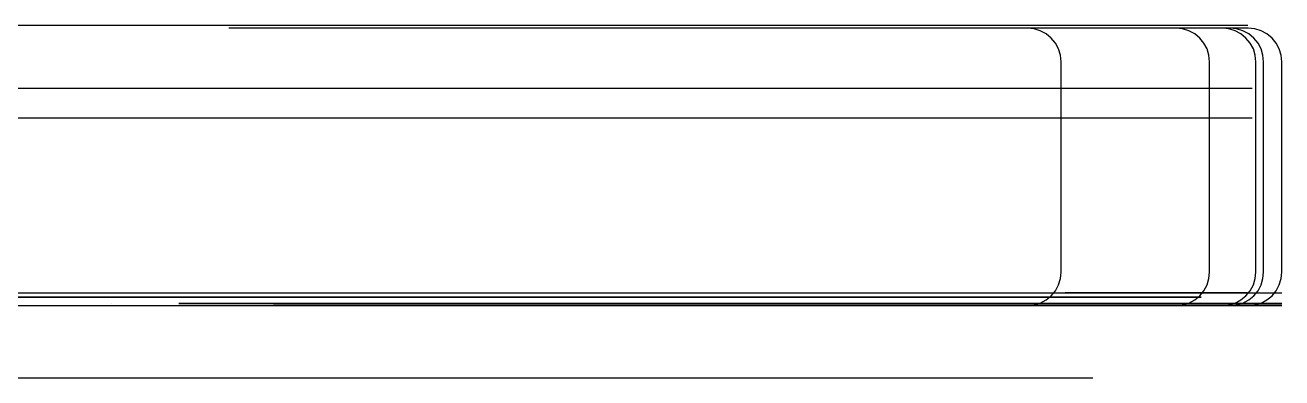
# Model space of a CAD drawing. Header units: metres. Extents: x 4 to 1775, y 0 to 166.
# Drawn here: x 1184 to 1775, y 0 to 166 of the extents above; entities that cross this region are included whole.
import ezdxf

# ---------------------------------------------------------------- set-up
doc = ezdxf.new("R2010")
doc.units = ezdxf.units.M
for name, color, linetype in [('RBAR-T10-D', 2, 'Continuous'), ('RBAR-T10-D1', 2, 'Continuous'), ('RBAR-T10-I', 2, 'Continuous'), ('RBAR-T12-E', 3, 'Continuous'), ('RBAR-T12-E1', 3, 'Continuous'), ('RBAR-T16-F', 4, 'Continuous'), ('RBAR-T16-G', 4, 'Continuous'), ('RBAR-T20-H', 5, 'Continuous'), ('RBAR-T20-J', 5, 'Continuous'), ('RBAR-T8-A', 1, 'Continuous'), ('RBAR-T8-A1', 1, 'Continuous'), ('RBAR-T8-B1', 1, 'Continuous'), ('RBAR-T8-B2', 1, 'Continuous'), ('RBAR-T8-C', 1, 'Continuous')]:
    doc.layers.add(name, color=color, linetype=linetype)

msp = doc.modelspace()

# ---------------------------------------------------------------- linework, layer by layer
at = {"layer": 'RBAR-T10-D'}
for points in [[(1261.2, 35, 35), (1261.2, 35, 9035)], [(1354.6, 35, 35), (1354.6, 35, 9035)], [(1448, 35, 35), (1448, 35, 9035)], [(1541.4, 35, 35), (1541.4, 35, 9035)], [(1634.9, 35, 35), (1634.9, 35, 9035)], [(1728.3, 35, 35), (1728.3, 35, 9035)]]:
    msp.add_polyline3d(points, dxfattribs=at)
at = {"layer": 'RBAR-T10-D1'}
for points in [[(1224.3, 35, 35), (1224.3, 35, 9085)], [(1257.4, 35, 38), (1257.4, 35, 9088)], [(1287.5, 35, 35), (1287.5, 35, 9085)], [(1355.9, 35, 38), (1355.9, 35, 9088)], [(1387.5, 35, 35), (1387.5, 35, 9085)], [(1454.4, 35, 38), (1454.4, 35, 9088)], [(1487.5, 35, 35), (1487.5, 35, 9085)], [(1552.9, 35, 38), (1552.9, 35, 9088)], [(1587.5, 35, 35), (1587.5, 35, 9085)], [(1651.4, 35, 38), (1651.4, 35, 9088)], [(1668, 35, 30), (1668, 35, 9080)], [(1687.5, 35, 35), (1687.5, 35, 9085)]]:
    msp.add_polyline3d(points, dxfattribs=at)
at = {"layer": 'RBAR-T10-I'}
for points in [[(1433.7, 35, 271.7), (1720.2, 35, 271.7), (1724.1, 35, 271.3), (1727.8, 35, 270.2), (1731.2, 35, 268.4), (1734.2, 35, 265.9), (1736.7, 35, 262.9), (1738.5, 35, 259.5), (1739.6, 35, 255.8), (1740, 35, 251.9), (1740, 35, 19.8), (1739.6, 35, 15.9), (1738.5, 35, 12.2), (1736.7, 35, 8.8), (1734.2, 35, 5.8), (1731.2, 35, 3.3), (1727.8, 35, 1.5), (1724.1, 35, 0.4), (1720.2, 35, 0), (1275.7, 35, 0), (1271.8, 35, 0.4), (1268.1, 35, 1.5), (1264.7, 35, 3.3), (1261.7, 35, 5.8), (1259.2, 35, 8.8), (1257.4, 35, 12.2), (1256.3, 35, 15.9), (1255.9, 35, 19.8), (1255.9, 35, 237.1), (1256.3, 35, 241), (1257.4, 35, 244.7), (1259.2, 35, 248.1), (1261.7, 35, 251.1), (1264.7, 35, 253.5), (1268.1, 35, 255.4), (1271.8, 35, 256.5), (1275.7, 35, 256.9), (1646.1, 35, 256.9)], [(1433.7, 35, 271.7), (1720.2, 35, 271.7), (1724.1, 35, 271.3), (1727.8, 35, 270.2), (1731.2, 35, 268.4), (1734.2, 35, 265.9), (1736.7, 35, 262.9), (1738.5, 35, 259.5), (1739.6, 35, 255.8), (1740, 35, 251.9), (1740, 35, 19.8), (1739.6, 35, 15.9), (1738.5, 35, 12.2), (1736.7, 35, 8.8), (1734.2, 35, 5.8), (1731.2, 35, 3.3), (1727.8, 35, 1.5), (1724.1, 35, 0.4), (1720.2, 35, 0), (1275.7, 35, 0), (1271.8, 35, 0.4), (1268.1, 35, 1.5), (1264.7, 35, 3.3), (1261.7, 35, 5.8), (1259.2, 35, 8.8), (1257.4, 35, 12.2), (1256.3, 35, 15.9), (1255.9, 35, 19.8), (1255.9, 35, 237.1), (1256.3, 35, 241), (1257.4, 35, 244.7), (1259.2, 35, 248.1), (1261.7, 35, 251.1), (1264.7, 35, 253.5), (1268.1, 35, 255.4), (1271.8, 35, 256.5), (1275.7, 35, 256.9), (1646.1, 35, 256.9)], [(1433.7, 35, 271.7), (1720.2, 35, 271.7), (1724.1, 35, 271.3), (1727.8, 35, 270.2), (1731.2, 35, 268.4), (1734.2, 35, 265.9), (1736.7, 35, 262.9), (1738.5, 35, 259.5), (1739.6, 35, 255.8), (1740, 35, 251.9), (1740, 35, 19.8), (1739.6, 35, 15.9), (1738.5, 35, 12.2), (1736.7, 35, 8.8), (1734.2, 35, 5.8), (1731.2, 35, 3.3), (1727.8, 35, 1.5), (1724.1, 35, 0.4), (1720.2, 35, 0), (1275.7, 35, 0), (1271.8, 35, 0.4), (1268.1, 35, 1.5), (1264.7, 35, 3.3), (1261.7, 35, 5.8), (1259.2, 35, 8.8), (1257.4, 35, 12.2), (1256.3, 35, 15.9), (1255.9, 35, 19.8), (1255.9, 35, 237.1), (1256.3, 35, 241), (1257.4, 35, 244.7), (1259.2, 35, 248.1), (1261.7, 35, 251.1), (1264.7, 35, 253.5), (1268.1, 35, 255.4), (1271.8, 35, 256.5), (1275.7, 35, 256.9), (1646.1, 35, 256.9)], [(1468.7, 35, 271.7), (1755.2, 35, 271.7), (1759.1, 35, 271.3), (1762.8, 35, 270.2), (1766.2, 35, 268.4), (1769.2, 35, 265.9), (1771.7, 35, 262.9), (1773.5, 35, 259.5), (1774.6, 35, 255.8), (1775, 35, 251.9), (1775, 35, 19.8), (1774.6, 35, 15.9), (1773.5, 35, 12.2), (1771.7, 35, 8.8), (1769.2, 35, 5.8), (1766.2, 35, 3.3), (1762.8, 35, 1.5), (1759.1, 35, 0.4), (1755.2, 35, 0), (1310.7, 35, 0), (1306.8, 35, 0.4), (1303.1, 35, 1.5), (1299.7, 35, 3.3), (1296.7, 35, 5.8), (1294.2, 35, 8.8), (1292.4, 35, 12.2), (1291.3, 35, 15.9), (1290.9, 35, 19.8), (1290.9, 35, 237.1), (1291.3, 35, 241), (1292.4, 35, 244.7), (1294.2, 35, 248.1), (1296.7, 35, 251.1), (1299.7, 35, 253.5), (1303.1, 35, 255.4), (1306.8, 35, 256.5), (1310.7, 35, 256.9), (1681.1, 35, 256.9)]]:
    msp.add_polyline3d(points, dxfattribs=at)
at = {"layer": 'RBAR-T12-E'}
msp.add_polyline3d([(36, 0, 0), (1686, 0, 0)], dxfattribs=at)
msp.add_polyline3d([(36, 0, 0), (1686, 0, 0)], dxfattribs=at)
at = {"layer": 'RBAR-T12-E1'}
for points in [[(36, 136.3, 0), (1761, 136.3, 0)], [(36, 122.3, 0), (1761, 122.3, 0)]]:
    msp.add_polyline3d(points, dxfattribs=at)
at = {"layer": 'RBAR-T16-F'}
for points in [[(1331.2, 38, 7), (1331.2, 38, 9057)], [(1674.7, 38, 38), (1674.7, 38, 9088)]]:
    msp.add_polyline3d(points, dxfattribs=at)
at = {"layer": 'RBAR-T16-G'}
for points in [[(474.3, 38, 7498.7), (1233, 38, 7498.7), (1239.3, 38, 7499.3), (1245.2, 38, 7501.2), (1250.8, 38, 7504.1), (1255.6, 38, 7508.1), (1259.6, 38, 7512.9), (1262.5, 38, 7518.4), (1264.4, 38, 7524.4), (1265, 38, 7530.7), (1265, 38, 9063.1), (1264.4, 38, 9069.3), (1262.5, 38, 9075.3), (1259.6, 38, 9080.8), (1255.6, 38, 9085.6), (1250.8, 38, 9089.6), (1245.2, 38, 9092.6), (1239.3, 38, 9094.4), (1233, 38, 9095), (474.3, 38, 9095)], [(946.3, 38, 0), (1705.1, 38, 0), (1711.3, 38, 0.6), (1717.3, 38, 2.4), (1722.8, 38, 5.4), (1727.6, 38, 9.4), (1731.6, 38, 14.2), (1734.6, 38, 19.7), (1736.4, 38, 25.7), (1737, 38, 31.9), (1737, 38, 1564.3), (1736.4, 38, 1570.6), (1734.6, 38, 1576.6), (1731.6, 38, 1582.1), (1727.6, 38, 1586.9), (1722.8, 38, 1590.9), (1717.3, 38, 1593.8), (1711.3, 38, 1595.7), (1705.1, 38, 1596.3), (946.3, 38, 1596.3)], [(946.3, 38, 0), (1705.1, 38, 0), (1711.3, 38, 0.6), (1717.3, 38, 2.4), (1722.8, 38, 5.4), (1727.6, 38, 9.4), (1731.6, 38, 14.2), (1734.6, 38, 19.7), (1736.4, 38, 25.7), (1737, 38, 31.9), (1737, 38, 1564.3), (1736.4, 38, 1570.6), (1734.6, 38, 1576.6), (1731.6, 38, 1582.1), (1727.6, 38, 1586.9), (1722.8, 38, 1590.9), (1717.3, 38, 1593.8), (1711.3, 38, 1595.7), (1705.1, 38, 1596.3), (946.3, 38, 1596.3)]]:
    msp.add_polyline3d(points, dxfattribs=at)
at = {"layer": 'RBAR-T20-H'}
msp.add_polyline3d([(100, 40, 0), (1775, 40, 0)], dxfattribs=at)
msp.add_polyline3d([(100, 40, 0), (1775, 40, 0)], dxfattribs=at)
at = {"layer": 'RBAR-T20-J'}
msp.add_polyline3d([(1758.9, 40, 1468.5), (1758.9, 40, 2609.6), (1758.5, 40, 2616.7), (1757.4, 40, 2623.8), (1755.6, 40, 2630.7), (1676.2, 40, 2882.5), (1674.4, 40, 2889.4), (1673.4, 40, 2896.5), (1673, 40, 2903.6), (1673, 40, 11205.7)], dxfattribs=at)
at = {"layer": 'RBAR-T8-A'}
msp.add_polyline3d([(34, 34, 0), (1684, 34, 0)], dxfattribs=at)
msp.add_polyline3d([(34, 34, 0), (1684, 34, 0)], dxfattribs=at)
msp.add_polyline3d([(34, 34, 0), (1684, 34, 0)], dxfattribs=at)
msp.add_polyline3d([(34, 34, 0), (1684, 34, 0)], dxfattribs=at)
msp.add_polyline3d([(34, 34, 0), (1684, 34, 0)], dxfattribs=at)
msp.add_polyline3d([(34, 34, 0), (1684, 34, 0)], dxfattribs=at)
msp.add_polyline3d([(34, 34, 0), (1684, 34, 0)], dxfattribs=at)
msp.add_polyline3d([(34, 34, 0), (1684, 34, 0)], dxfattribs=at)
msp.add_polyline3d([(34, 34, 0), (1684, 34, 0)], dxfattribs=at)
msp.add_polyline3d([(34, 34, 0), (1684, 34, 0)], dxfattribs=at)
msp.add_polyline3d([(34, 34, 0), (1684, 34, 0)], dxfattribs=at)
msp.add_polyline3d([(34, 34, 0), (1684, 34, 0)], dxfattribs=at)
msp.add_polyline3d([(34, 34, 0), (1684, 34, 0)], dxfattribs=at)
msp.add_polyline3d([(34, 34, 0), (1684, 34, 0)], dxfattribs=at)
msp.add_polyline3d([(34, 34, 0), (1684, 34, 0)], dxfattribs=at)
msp.add_polyline3d([(34, 34, 0), (1684, 34, 0)], dxfattribs=at)
msp.add_polyline3d([(34, 34, 0), (1684, 34, 0)], dxfattribs=at)
msp.add_polyline3d([(34, 34, 0), (1684, 34, 0)], dxfattribs=at)
msp.add_polyline3d([(34, 34, 0), (1684, 34, 0)], dxfattribs=at)
msp.add_polyline3d([(34, 34, 0), (1684, 34, 0)], dxfattribs=at)
msp.add_polyline3d([(34, 34, 0), (1684, 34, 0)], dxfattribs=at)
msp.add_polyline3d([(34, 34, 0), (1684, 34, 0)], dxfattribs=at)
msp.add_polyline3d([(34, 34, 0), (1684, 34, 0)], dxfattribs=at)
msp.add_polyline3d([(34, 34, 0), (1684, 34, 0)], dxfattribs=at)
msp.add_polyline3d([(34, 34, 0), (1684, 34, 0)], dxfattribs=at)
msp.add_polyline3d([(34, 34, 0), (1684, 34, 0)], dxfattribs=at)
msp.add_polyline3d([(34, 34, 0), (1684, 34, 0)], dxfattribs=at)
msp.add_polyline3d([(34, 34, 0), (1684, 34, 0)], dxfattribs=at)
msp.add_polyline3d([(34, 34, 0), (1684, 34, 0)], dxfattribs=at)
msp.add_polyline3d([(34, 34, 0), (1684, 34, 0)], dxfattribs=at)
msp.add_polyline3d([(34, 34, 0), (1684, 34, 0)], dxfattribs=at)
msp.add_polyline3d([(34, 34, 0), (1684, 34, 0)], dxfattribs=at)
msp.add_polyline3d([(34, 34, 0), (1684, 34, 0)], dxfattribs=at)
msp.add_polyline3d([(34, 34, 0), (1684, 34, 0)], dxfattribs=at)
msp.add_polyline3d([(34, 34, 0), (1684, 34, 0)], dxfattribs=at)
msp.add_polyline3d([(34, 34, 0), (1684, 34, 0)], dxfattribs=at)
msp.add_polyline3d([(34, 34, 0), (1684, 34, 0)], dxfattribs=at)
msp.add_polyline3d([(34, 34, 0), (1684, 34, 0)], dxfattribs=at)
msp.add_polyline3d([(34, 34, 0), (1684, 34, 0)], dxfattribs=at)
msp.add_polyline3d([(34, 34, 0), (1684, 34, 0)], dxfattribs=at)
msp.add_polyline3d([(34, 34, 0), (1684, 34, 0)], dxfattribs=at)
msp.add_polyline3d([(34, 34, 0), (1684, 34, 0)], dxfattribs=at)
msp.add_polyline3d([(34, 34, 0), (1684, 34, 0)], dxfattribs=at)
msp.add_polyline3d([(34, 34, 0), (1684, 34, 0)], dxfattribs=at)
msp.add_polyline3d([(34, 34, 0), (1684, 34, 0)], dxfattribs=at)
msp.add_polyline3d([(34, 34, 0), (1684, 34, 0)], dxfattribs=at)
msp.add_polyline3d([(34, 34, 0), (1684, 34, 0)], dxfattribs=at)
msp.add_polyline3d([(34, 34, 0), (1684, 34, 0)], dxfattribs=at)
msp.add_polyline3d([(34, 34, 0), (1684, 34, 0)], dxfattribs=at)
msp.add_polyline3d([(34, 34, 0), (1684, 34, 0)], dxfattribs=at)
msp.add_polyline3d([(34, 34, 0), (1684, 34, 0)], dxfattribs=at)
msp.add_polyline3d([(34, 34, 0), (1684, 34, 0)], dxfattribs=at)
msp.add_polyline3d([(34, 34, 0), (1684, 34, 0)], dxfattribs=at)
at = {"layer": 'RBAR-T8-A1'}
msp.add_polyline3d([(34, 166, 0), (1759, 166, 0)], dxfattribs=at)
msp.add_polyline3d([(34, 166, 0), (1759, 166, 0)], dxfattribs=at)
msp.add_polyline3d([(34, 166, 0), (1759, 166, 0)], dxfattribs=at)
msp.add_polyline3d([(34, 166, 0), (1759, 166, 0)], dxfattribs=at)
msp.add_polyline3d([(34, 166, 0), (1759, 166, 0)], dxfattribs=at)
msp.add_polyline3d([(34, 166, 0), (1759, 166, 0)], dxfattribs=at)
msp.add_polyline3d([(34, 166, 0), (1759, 166, 0)], dxfattribs=at)
msp.add_polyline3d([(34, 166, 0), (1759, 166, 0)], dxfattribs=at)
msp.add_polyline3d([(34, 166, 0), (1759, 166, 0)], dxfattribs=at)
msp.add_polyline3d([(34, 166, 0), (1759, 166, 0)], dxfattribs=at)
msp.add_polyline3d([(34, 166, 0), (1759, 166, 0)], dxfattribs=at)
msp.add_polyline3d([(34, 166, 0), (1759, 166, 0)], dxfattribs=at)
msp.add_polyline3d([(34, 166, 0), (1759, 166, 0)], dxfattribs=at)
msp.add_polyline3d([(34, 166, 0), (1759, 166, 0)], dxfattribs=at)
msp.add_polyline3d([(34, 166, 0), (1759, 166, 0)], dxfattribs=at)
msp.add_polyline3d([(34, 166, 0), (1759, 166, 0)], dxfattribs=at)
msp.add_polyline3d([(34, 166, 0), (1759, 166, 0)], dxfattribs=at)
msp.add_polyline3d([(34, 166, 0), (1759, 166, 0)], dxfattribs=at)
msp.add_polyline3d([(34, 166, 0), (1759, 166, 0)], dxfattribs=at)
msp.add_polyline3d([(34, 166, 0), (1759, 166, 0)], dxfattribs=at)
msp.add_polyline3d([(34, 166, 0), (1759, 166, 0)], dxfattribs=at)
msp.add_polyline3d([(34, 166, 0), (1759, 166, 0)], dxfattribs=at)
msp.add_polyline3d([(34, 166, 0), (1759, 166, 0)], dxfattribs=at)
msp.add_polyline3d([(34, 166, 0), (1759, 166, 0)], dxfattribs=at)
msp.add_polyline3d([(34, 166, 0), (1759, 166, 0)], dxfattribs=at)
msp.add_polyline3d([(34, 166, 0), (1759, 166, 0)], dxfattribs=at)
msp.add_polyline3d([(34, 166, 0), (1759, 166, 0)], dxfattribs=at)
msp.add_polyline3d([(34, 166, 0), (1759, 166, 0)], dxfattribs=at)
msp.add_polyline3d([(34, 166, 0), (1759, 166, 0)], dxfattribs=at)
msp.add_polyline3d([(34, 166, 0), (1759, 166, 0)], dxfattribs=at)
msp.add_polyline3d([(34, 166, 0), (1759, 166, 0)], dxfattribs=at)
msp.add_polyline3d([(34, 166, 0), (1759, 166, 0)], dxfattribs=at)
msp.add_polyline3d([(34, 166, 0), (1759, 166, 0)], dxfattribs=at)
msp.add_polyline3d([(34, 166, 0), (1759, 166, 0)], dxfattribs=at)
msp.add_polyline3d([(34, 166, 0), (1759, 166, 0)], dxfattribs=at)
msp.add_polyline3d([(34, 166, 0), (1759, 166, 0)], dxfattribs=at)
msp.add_polyline3d([(34, 166, 0), (1759, 166, 0)], dxfattribs=at)
msp.add_polyline3d([(34, 166, 0), (1759, 166, 0)], dxfattribs=at)
msp.add_polyline3d([(34, 166, 0), (1759, 166, 0)], dxfattribs=at)
msp.add_polyline3d([(34, 166, 0), (1759, 166, 0)], dxfattribs=at)
msp.add_polyline3d([(34, 166, 0), (1759, 166, 0)], dxfattribs=at)
msp.add_polyline3d([(34, 166, 0), (1759, 166, 0)], dxfattribs=at)
msp.add_polyline3d([(34, 166, 0), (1759, 166, 0)], dxfattribs=at)
msp.add_polyline3d([(34, 166, 0), (1759, 166, 0)], dxfattribs=at)
msp.add_polyline3d([(34, 166, 0), (1759, 166, 0)], dxfattribs=at)
msp.add_polyline3d([(34, 166, 0), (1759, 166, 0)], dxfattribs=at)
msp.add_polyline3d([(34, 166, 0), (1759, 166, 0)], dxfattribs=at)
msp.add_polyline3d([(34, 166, 0), (1759, 166, 0)], dxfattribs=at)
msp.add_polyline3d([(34, 166, 0), (1759, 166, 0)], dxfattribs=at)
msp.add_polyline3d([(34, 166, 0), (1759, 166, 0)], dxfattribs=at)
msp.add_polyline3d([(34, 166, 0), (1759, 166, 0)], dxfattribs=at)
msp.add_polyline3d([(34, 166, 0), (1759, 166, 0)], dxfattribs=at)
msp.add_polyline3d([(34, 166, 0), (1759, 166, 0)], dxfattribs=at)
at = {"layer": 'RBAR-T8-B1'}
for points in [[(1279.5, 34, 0), (1655.3, 34, 0), (1658.4, 34.3, 0), (1661.3, 35.2, 0), (1664.1, 36.7, 0), (1666.5, 38.6, 0), (1668.4, 41, 0), (1669.9, 43.8, 0), (1670.8, 46.7, 0), (1671.1, 49.8, 0), (1671.1, 148.7, 0), (1670.8, 151.8, 0), (1669.9, 154.8, 0), (1668.4, 157.5, 0), (1666.5, 159.9, 0), (1664.1, 161.9, 0), (1661.3, 163.3, 0), (1658.4, 164.2, 0), (1655.3, 164.5, 0), (1279.5, 164.5, 0)], [(1349.4, 34, 0), (1725.2, 34, 0), (1728.3, 34.3, 0), (1731.2, 35.2, 0), (1734, 36.7, 0), (1736.4, 38.6, 0), (1738.3, 41, 0), (1739.8, 43.8, 0), (1740.7, 46.7, 0), (1741, 49.8, 0), (1741, 148.7, 0), (1740.7, 151.8, 0), (1739.8, 154.8, 0), (1738.3, 157.5, 0), (1736.4, 159.9, 0), (1734, 161.9, 0), (1731.2, 163.3, 0), (1728.3, 164.2, 0), (1725.2, 164.5, 0), (1349.4, 164.5, 0)], [(1349.4, 34, 0), (1725.2, 34, 0), (1728.3, 34.3, 0), (1731.2, 35.2, 0), (1734, 36.7, 0), (1736.4, 38.6, 0), (1738.3, 41, 0), (1739.8, 43.8, 0), (1740.7, 46.7, 0), (1741, 49.8, 0), (1741, 148.7, 0), (1740.7, 151.8, 0), (1739.8, 154.8, 0), (1738.3, 157.5, 0), (1736.4, 159.9, 0), (1734, 161.9, 0), (1731.2, 163.3, 0), (1728.3, 164.2, 0), (1725.2, 164.5, 0), (1349.4, 164.5, 0)], [(1349.4, 34, 0), (1725.2, 34, 0), (1728.3, 34.3, 0), (1731.2, 35.2, 0), (1734, 36.7, 0), (1736.4, 38.6, 0), (1738.3, 41, 0), (1739.8, 43.8, 0), (1740.7, 46.7, 0), (1741, 49.8, 0), (1741, 148.7, 0), (1740.7, 151.8, 0), (1739.8, 154.8, 0), (1738.3, 157.5, 0), (1736.4, 159.9, 0), (1734, 161.9, 0), (1731.2, 163.3, 0), (1728.3, 164.2, 0), (1725.2, 164.5, 0), (1349.4, 164.5, 0)], [(1349.4, 34, 0), (1725.2, 34, 0), (1728.3, 34.3, 0), (1731.2, 35.2, 0), (1734, 36.7, 0), (1736.4, 38.6, 0), (1738.3, 41, 0), (1739.8, 43.8, 0), (1740.7, 46.7, 0), (1741, 49.8, 0), (1741, 148.7, 0), (1740.7, 151.8, 0), (1739.8, 154.8, 0), (1738.3, 157.5, 0), (1736.4, 159.9, 0), (1734, 161.9, 0), (1731.2, 163.3, 0), (1728.3, 164.2, 0), (1725.2, 164.5, 0), (1349.4, 164.5, 0)], [(1349.4, 34, 0), (1725.2, 34, 0), (1728.3, 34.3, 0), (1731.2, 35.2, 0), (1734, 36.7, 0), (1736.4, 38.6, 0), (1738.3, 41, 0), (1739.8, 43.8, 0), (1740.7, 46.7, 0), (1741, 49.8, 0), (1741, 148.7, 0), (1740.7, 151.8, 0), (1739.8, 154.8, 0), (1738.3, 157.5, 0), (1736.4, 159.9, 0), (1734, 161.9, 0), (1731.2, 163.3, 0), (1728.3, 164.2, 0), (1725.2, 164.5, 0), (1349.4, 164.5, 0)], [(1349.4, 34, 0), (1725.2, 34, 0), (1728.3, 34.3, 0), (1731.2, 35.2, 0), (1734, 36.7, 0), (1736.4, 38.6, 0), (1738.3, 41, 0), (1739.8, 43.8, 0), (1740.7, 46.7, 0), (1741, 49.8, 0), (1741, 148.7, 0), (1740.7, 151.8, 0), (1739.8, 154.8, 0), (1738.3, 157.5, 0), (1736.4, 159.9, 0), (1734, 161.9, 0), (1731.2, 163.3, 0), (1728.3, 164.2, 0), (1725.2, 164.5, 0), (1349.4, 164.5, 0)], [(1349.4, 34, 0), (1725.2, 34, 0), (1728.3, 34.3, 0), (1731.2, 35.2, 0), (1734, 36.7, 0), (1736.4, 38.6, 0), (1738.3, 41, 0), (1739.8, 43.8, 0), (1740.7, 46.7, 0), (1741, 49.8, 0), (1741, 148.7, 0), (1740.7, 151.8, 0), (1739.8, 154.8, 0), (1738.3, 157.5, 0), (1736.4, 159.9, 0), (1734, 161.9, 0), (1731.2, 163.3, 0), (1728.3, 164.2, 0), (1725.2, 164.5, 0), (1349.4, 164.5, 0)], [(1349.4, 34, 0), (1725.2, 34, 0), (1728.3, 34.3, 0), (1731.2, 35.2, 0), (1734, 36.7, 0), (1736.4, 38.6, 0), (1738.3, 41, 0), (1739.8, 43.8, 0), (1740.7, 46.7, 0), (1741, 49.8, 0), (1741, 148.7, 0), (1740.7, 151.8, 0), (1739.8, 154.8, 0), (1738.3, 157.5, 0), (1736.4, 159.9, 0), (1734, 161.9, 0), (1731.2, 163.3, 0), (1728.3, 164.2, 0), (1725.2, 164.5, 0), (1349.4, 164.5, 0)], [(1349.4, 34, 0), (1725.2, 34, 0), (1728.3, 34.3, 0), (1731.2, 35.2, 0), (1734, 36.7, 0), (1736.4, 38.6, 0), (1738.3, 41, 0), (1739.8, 43.8, 0), (1740.7, 46.7, 0), (1741, 49.8, 0), (1741, 148.7, 0), (1740.7, 151.8, 0), (1739.8, 154.8, 0), (1738.3, 157.5, 0), (1736.4, 159.9, 0), (1734, 161.9, 0), (1731.2, 163.3, 0), (1728.3, 164.2, 0), (1725.2, 164.5, 0), (1349.4, 164.5, 0)], [(1349.4, 34, 0), (1725.2, 34, 0), (1728.3, 34.3, 0), (1731.2, 35.2, 0), (1734, 36.7, 0), (1736.4, 38.6, 0), (1738.3, 41, 0), (1739.8, 43.8, 0), (1740.7, 46.7, 0), (1741, 49.8, 0), (1741, 148.7, 0), (1740.7, 151.8, 0), (1739.8, 154.8, 0), (1738.3, 157.5, 0), (1736.4, 159.9, 0), (1734, 161.9, 0), (1731.2, 163.3, 0), (1728.3, 164.2, 0), (1725.2, 164.5, 0), (1349.4, 164.5, 0)], [(1349.4, 34, 0), (1725.2, 34, 0), (1728.3, 34.3, 0), (1731.2, 35.2, 0), (1734, 36.7, 0), (1736.4, 38.6, 0), (1738.3, 41, 0), (1739.8, 43.8, 0), (1740.7, 46.7, 0), (1741, 49.8, 0), (1741, 148.7, 0), (1740.7, 151.8, 0), (1739.8, 154.8, 0), (1738.3, 157.5, 0), (1736.4, 159.9, 0), (1734, 161.9, 0), (1731.2, 163.3, 0), (1728.3, 164.2, 0), (1725.2, 164.5, 0), (1349.4, 164.5, 0)], [(1349.4, 34, 0), (1725.2, 34, 0), (1728.3, 34.3, 0), (1731.2, 35.2, 0), (1734, 36.7, 0), (1736.4, 38.6, 0), (1738.3, 41, 0), (1739.8, 43.8, 0), (1740.7, 46.7, 0), (1741, 49.8, 0), (1741, 148.7, 0), (1740.7, 151.8, 0), (1739.8, 154.8, 0), (1738.3, 157.5, 0), (1736.4, 159.9, 0), (1734, 161.9, 0), (1731.2, 163.3, 0), (1728.3, 164.2, 0), (1725.2, 164.5, 0), (1349.4, 164.5, 0)], [(1349.4, 34, 0), (1725.2, 34, 0), (1728.3, 34.3, 0), (1731.2, 35.2, 0), (1734, 36.7, 0), (1736.4, 38.6, 0), (1738.3, 41, 0), (1739.8, 43.8, 0), (1740.7, 46.7, 0), (1741, 49.8, 0), (1741, 148.7, 0), (1740.7, 151.8, 0), (1739.8, 154.8, 0), (1738.3, 157.5, 0), (1736.4, 159.9, 0), (1734, 161.9, 0), (1731.2, 163.3, 0), (1728.3, 164.2, 0), (1725.2, 164.5, 0), (1349.4, 164.5, 0)], [(1349.4, 34, 0), (1725.2, 34, 0), (1728.3, 34.3, 0), (1731.2, 35.2, 0), (1734, 36.7, 0), (1736.4, 38.6, 0), (1738.3, 41, 0), (1739.8, 43.8, 0), (1740.7, 46.7, 0), (1741, 49.8, 0), (1741, 148.7, 0), (1740.7, 151.8, 0), (1739.8, 154.8, 0), (1738.3, 157.5, 0), (1736.4, 159.9, 0), (1734, 161.9, 0), (1731.2, 163.3, 0), (1728.3, 164.2, 0), (1725.2, 164.5, 0), (1349.4, 164.5, 0)], [(1349.4, 34, 0), (1725.2, 34, 0), (1728.3, 34.3, 0), (1731.2, 35.2, 0), (1734, 36.7, 0), (1736.4, 38.6, 0), (1738.3, 41, 0), (1739.8, 43.8, 0), (1740.7, 46.7, 0), (1741, 49.8, 0), (1741, 148.7, 0), (1740.7, 151.8, 0), (1739.8, 154.8, 0), (1738.3, 157.5, 0), (1736.4, 159.9, 0), (1734, 161.9, 0), (1731.2, 163.3, 0), (1728.3, 164.2, 0), (1725.2, 164.5, 0), (1349.4, 164.5, 0)], [(1349.4, 34, 0), (1725.2, 34, 0), (1728.3, 34.3, 0), (1731.2, 35.2, 0), (1734, 36.7, 0), (1736.4, 38.6, 0), (1738.3, 41, 0), (1739.8, 43.8, 0), (1740.7, 46.7, 0), (1741, 49.8, 0), (1741, 148.7, 0), (1740.7, 151.8, 0), (1739.8, 154.8, 0), (1738.3, 157.5, 0), (1736.4, 159.9, 0), (1734, 161.9, 0), (1731.2, 163.3, 0), (1728.3, 164.2, 0), (1725.2, 164.5, 0), (1349.4, 164.5, 0)], [(1349.4, 34, 0), (1725.2, 34, 0), (1728.3, 34.3, 0), (1731.2, 35.2, 0), (1734, 36.7, 0), (1736.4, 38.6, 0), (1738.3, 41, 0), (1739.8, 43.8, 0), (1740.7, 46.7, 0), (1741, 49.8, 0), (1741, 148.7, 0), (1740.7, 151.8, 0), (1739.8, 154.8, 0), (1738.3, 157.5, 0), (1736.4, 159.9, 0), (1734, 161.9, 0), (1731.2, 163.3, 0), (1728.3, 164.2, 0), (1725.2, 164.5, 0), (1349.4, 164.5, 0)], [(1349.4, 34, 0), (1725.2, 34, 0), (1728.3, 34.3, 0), (1731.2, 35.2, 0), (1734, 36.7, 0), (1736.4, 38.6, 0), (1738.3, 41, 0), (1739.8, 43.8, 0), (1740.7, 46.7, 0), (1741, 49.8, 0), (1741, 148.7, 0), (1740.7, 151.8, 0), (1739.8, 154.8, 0), (1738.3, 157.5, 0), (1736.4, 159.9, 0), (1734, 161.9, 0), (1731.2, 163.3, 0), (1728.3, 164.2, 0), (1725.2, 164.5, 0), (1349.4, 164.5, 0)], [(1349.4, 34, 0), (1725.2, 34, 0), (1728.3, 34.3, 0), (1731.2, 35.2, 0), (1734, 36.7, 0), (1736.4, 38.6, 0), (1738.3, 41, 0), (1739.8, 43.8, 0), (1740.7, 46.7, 0), (1741, 49.8, 0), (1741, 148.7, 0), (1740.7, 151.8, 0), (1739.8, 154.8, 0), (1738.3, 157.5, 0), (1736.4, 159.9, 0), (1734, 161.9, 0), (1731.2, 163.3, 0), (1728.3, 164.2, 0), (1725.2, 164.5, 0), (1349.4, 164.5, 0)], [(1349.4, 34, 0), (1725.2, 34, 0), (1728.3, 34.3, 0), (1731.2, 35.2, 0), (1734, 36.7, 0), (1736.4, 38.6, 0), (1738.3, 41, 0), (1739.8, 43.8, 0), (1740.7, 46.7, 0), (1741, 49.8, 0), (1741, 148.7, 0), (1740.7, 151.8, 0), (1739.8, 154.8, 0), (1738.3, 157.5, 0), (1736.4, 159.9, 0), (1734, 161.9, 0), (1731.2, 163.3, 0), (1728.3, 164.2, 0), (1725.2, 164.5, 0), (1349.4, 164.5, 0)], [(1349.4, 34, 0), (1725.2, 34, 0), (1728.3, 34.3, 0), (1731.2, 35.2, 0), (1734, 36.7, 0), (1736.4, 38.6, 0), (1738.3, 41, 0), (1739.8, 43.8, 0), (1740.7, 46.7, 0), (1741, 49.8, 0), (1741, 148.7, 0), (1740.7, 151.8, 0), (1739.8, 154.8, 0), (1738.3, 157.5, 0), (1736.4, 159.9, 0), (1734, 161.9, 0), (1731.2, 163.3, 0), (1728.3, 164.2, 0), (1725.2, 164.5, 0), (1349.4, 164.5, 0)], [(1349.4, 34, 0), (1725.2, 34, 0), (1728.3, 34.3, 0), (1731.2, 35.2, 0), (1734, 36.7, 0), (1736.4, 38.6, 0), (1738.3, 41, 0), (1739.8, 43.8, 0), (1740.7, 46.7, 0), (1741, 49.8, 0), (1741, 148.7, 0), (1740.7, 151.8, 0), (1739.8, 154.8, 0), (1738.3, 157.5, 0), (1736.4, 159.9, 0), (1734, 161.9, 0), (1731.2, 163.3, 0), (1728.3, 164.2, 0), (1725.2, 164.5, 0), (1349.4, 164.5, 0)], [(1349.4, 34, 0), (1725.2, 34, 0), (1728.3, 34.3, 0), (1731.2, 35.2, 0), (1734, 36.7, 0), (1736.4, 38.6, 0), (1738.3, 41, 0), (1739.8, 43.8, 0), (1740.7, 46.7, 0), (1741, 49.8, 0), (1741, 148.7, 0), (1740.7, 151.8, 0), (1739.8, 154.8, 0), (1738.3, 157.5, 0), (1736.4, 159.9, 0), (1734, 161.9, 0), (1731.2, 163.3, 0), (1728.3, 164.2, 0), (1725.2, 164.5, 0), (1349.4, 164.5, 0)], [(1349.4, 34, 0), (1725.2, 34, 0), (1728.3, 34.3, 0), (1731.2, 35.2, 0), (1734, 36.7, 0), (1736.4, 38.6, 0), (1738.3, 41, 0), (1739.8, 43.8, 0), (1740.7, 46.7, 0), (1741, 49.8, 0), (1741, 148.7, 0), (1740.7, 151.8, 0), (1739.8, 154.8, 0), (1738.3, 157.5, 0), (1736.4, 159.9, 0), (1734, 161.9, 0), (1731.2, 163.3, 0), (1728.3, 164.2, 0), (1725.2, 164.5, 0), (1349.4, 164.5, 0)], [(1349.4, 34, 0), (1725.2, 34, 0), (1728.3, 34.3, 0), (1731.2, 35.2, 0), (1734, 36.7, 0), (1736.4, 38.6, 0), (1738.3, 41, 0), (1739.8, 43.8, 0), (1740.7, 46.7, 0), (1741, 49.8, 0), (1741, 148.7, 0), (1740.7, 151.8, 0), (1739.8, 154.8, 0), (1738.3, 157.5, 0), (1736.4, 159.9, 0), (1734, 161.9, 0), (1731.2, 163.3, 0), (1728.3, 164.2, 0), (1725.2, 164.5, 0), (1349.4, 164.5, 0)], [(1349.4, 34, 0), (1725.2, 34, 0), (1728.3, 34.3, 0), (1731.2, 35.2, 0), (1734, 36.7, 0), (1736.4, 38.6, 0), (1738.3, 41, 0), (1739.8, 43.8, 0), (1740.7, 46.7, 0), (1741, 49.8, 0), (1741, 148.7, 0), (1740.7, 151.8, 0), (1739.8, 154.8, 0), (1738.3, 157.5, 0), (1736.4, 159.9, 0), (1734, 161.9, 0), (1731.2, 163.3, 0), (1728.3, 164.2, 0), (1725.2, 164.5, 0), (1349.4, 164.5, 0)], [(1349.4, 34, 0), (1725.2, 34, 0), (1728.3, 34.3, 0), (1731.2, 35.2, 0), (1734, 36.7, 0), (1736.4, 38.6, 0), (1738.3, 41, 0), (1739.8, 43.8, 0), (1740.7, 46.7, 0), (1741, 49.8, 0), (1741, 148.7, 0), (1740.7, 151.8, 0), (1739.8, 154.8, 0), (1738.3, 157.5, 0), (1736.4, 159.9, 0), (1734, 161.9, 0), (1731.2, 163.3, 0), (1728.3, 164.2, 0), (1725.2, 164.5, 0), (1349.4, 164.5, 0)], [(1349.4, 34, 0), (1725.2, 34, 0), (1728.3, 34.3, 0), (1731.2, 35.2, 0), (1734, 36.7, 0), (1736.4, 38.6, 0), (1738.3, 41, 0), (1739.8, 43.8, 0), (1740.7, 46.7, 0), (1741, 49.8, 0), (1741, 148.7, 0), (1740.7, 151.8, 0), (1739.8, 154.8, 0), (1738.3, 157.5, 0), (1736.4, 159.9, 0), (1734, 161.9, 0), (1731.2, 163.3, 0), (1728.3, 164.2, 0), (1725.2, 164.5, 0), (1349.4, 164.5, 0)], [(1349.4, 34, 0), (1725.2, 34, 0), (1728.3, 34.3, 0), (1731.2, 35.2, 0), (1734, 36.7, 0), (1736.4, 38.6, 0), (1738.3, 41, 0), (1739.8, 43.8, 0), (1740.7, 46.7, 0), (1741, 49.8, 0), (1741, 148.7, 0), (1740.7, 151.8, 0), (1739.8, 154.8, 0), (1738.3, 157.5, 0), (1736.4, 159.9, 0), (1734, 161.9, 0), (1731.2, 163.3, 0), (1728.3, 164.2, 0), (1725.2, 164.5, 0), (1349.4, 164.5, 0)], [(1349.4, 34, 0), (1725.2, 34, 0), (1728.3, 34.3, 0), (1731.2, 35.2, 0), (1734, 36.7, 0), (1736.4, 38.6, 0), (1738.3, 41, 0), (1739.8, 43.8, 0), (1740.7, 46.7, 0), (1741, 49.8, 0), (1741, 148.7, 0), (1740.7, 151.8, 0), (1739.8, 154.8, 0), (1738.3, 157.5, 0), (1736.4, 159.9, 0), (1734, 161.9, 0), (1731.2, 163.3, 0), (1728.3, 164.2, 0), (1725.2, 164.5, 0), (1349.4, 164.5, 0)], [(1349.4, 34, 0), (1725.2, 34, 0), (1728.3, 34.3, 0), (1731.2, 35.2, 0), (1734, 36.7, 0), (1736.4, 38.6, 0), (1738.3, 41, 0), (1739.8, 43.8, 0), (1740.7, 46.7, 0), (1741, 49.8, 0), (1741, 148.7, 0), (1740.7, 151.8, 0), (1739.8, 154.8, 0), (1738.3, 157.5, 0), (1736.4, 159.9, 0), (1734, 161.9, 0), (1731.2, 163.3, 0), (1728.3, 164.2, 0), (1725.2, 164.5, 0), (1349.4, 164.5, 0)], [(1349.4, 34, 0), (1725.2, 34, 0), (1728.3, 34.3, 0), (1731.2, 35.2, 0), (1734, 36.7, 0), (1736.4, 38.6, 0), (1738.3, 41, 0), (1739.8, 43.8, 0), (1740.7, 46.7, 0), (1741, 49.8, 0), (1741, 148.7, 0), (1740.7, 151.8, 0), (1739.8, 154.8, 0), (1738.3, 157.5, 0), (1736.4, 159.9, 0), (1734, 161.9, 0), (1731.2, 163.3, 0), (1728.3, 164.2, 0), (1725.2, 164.5, 0), (1349.4, 164.5, 0)], [(1349.4, 34, 0), (1725.2, 34, 0), (1728.3, 34.3, 0), (1731.2, 35.2, 0), (1734, 36.7, 0), (1736.4, 38.6, 0), (1738.3, 41, 0), (1739.8, 43.8, 0), (1740.7, 46.7, 0), (1741, 49.8, 0), (1741, 148.7, 0), (1740.7, 151.8, 0), (1739.8, 154.8, 0), (1738.3, 157.5, 0), (1736.4, 159.9, 0), (1734, 161.9, 0), (1731.2, 163.3, 0), (1728.3, 164.2, 0), (1725.2, 164.5, 0), (1349.4, 164.5, 0)], [(1349.4, 34, 0), (1725.2, 34, 0), (1728.3, 34.3, 0), (1731.2, 35.2, 0), (1734, 36.7, 0), (1736.4, 38.6, 0), (1738.3, 41, 0), (1739.8, 43.8, 0), (1740.7, 46.7, 0), (1741, 49.8, 0), (1741, 148.7, 0), (1740.7, 151.8, 0), (1739.8, 154.8, 0), (1738.3, 157.5, 0), (1736.4, 159.9, 0), (1734, 161.9, 0), (1731.2, 163.3, 0), (1728.3, 164.2, 0), (1725.2, 164.5, 0), (1349.4, 164.5, 0)], [(1349.4, 34, 0), (1725.2, 34, 0), (1728.3, 34.3, 0), (1731.2, 35.2, 0), (1734, 36.7, 0), (1736.4, 38.6, 0), (1738.3, 41, 0), (1739.8, 43.8, 0), (1740.7, 46.7, 0), (1741, 49.8, 0), (1741, 148.7, 0), (1740.7, 151.8, 0), (1739.8, 154.8, 0), (1738.3, 157.5, 0), (1736.4, 159.9, 0), (1734, 161.9, 0), (1731.2, 163.3, 0), (1728.3, 164.2, 0), (1725.2, 164.5, 0), (1349.4, 164.5, 0)], [(1371.2, 34, 0), (1747, 34, 0), (1750, 34.3, 0), (1753, 35.2, 0), (1755.7, 36.7, 0), (1758.1, 38.6, 0), (1760.1, 41, 0), (1761.6, 43.8, 0), (1762.5, 46.7, 0), (1762.8, 49.8, 0), (1762.8, 148.7, 0), (1762.5, 151.8, 0), (1761.6, 154.8, 0), (1760.1, 157.5, 0), (1758.1, 159.9, 0), (1755.7, 161.9, 0), (1753, 163.3, 0), (1750, 164.2, 0), (1747, 164.5, 0), (1371.2, 164.5, 0)], [(1374.9, 34, 0), (1750.6, 34, 0), (1753.7, 34.3, 0), (1756.7, 35.2, 0), (1759.4, 36.7, 0), (1761.8, 38.6, 0), (1763.8, 41, 0), (1765.2, 43.8, 0), (1766.1, 46.7, 0), (1766.4, 49.8, 0), (1766.4, 148.7, 0), (1766.1, 151.8, 0), (1765.2, 154.8, 0), (1763.8, 157.5, 0), (1761.8, 159.9, 0), (1759.4, 161.9, 0), (1756.7, 163.3, 0), (1753.7, 164.2, 0), (1750.6, 164.5, 0), (1374.9, 164.5, 0)], [(1383.4, 34, 0), (1759.2, 34, 0), (1762.3, 34.3, 0), (1765.2, 35.2, 0), (1768, 36.7, 0), (1770.4, 38.6, 0), (1772.3, 41, 0), (1773.8, 43.8, 0), (1774.7, 46.7, 0), (1775, 49.8, 0), (1775, 148.7, 0), (1774.7, 151.8, 0), (1773.8, 154.8, 0), (1772.3, 157.5, 0), (1770.4, 159.9, 0), (1768, 161.9, 0), (1765.2, 163.3, 0), (1762.3, 164.2, 0), (1759.2, 164.5, 0), (1383.4, 164.5, 0)], [(1383.4, 34, 0), (1759.2, 34, 0), (1762.3, 34.3, 0), (1765.2, 35.2, 0), (1768, 36.7, 0), (1770.4, 38.6, 0), (1772.3, 41, 0), (1773.8, 43.8, 0), (1774.7, 46.7, 0), (1775, 49.8, 0), (1775, 148.7, 0), (1774.7, 151.8, 0), (1773.8, 154.8, 0), (1772.3, 157.5, 0), (1770.4, 159.9, 0), (1768, 161.9, 0), (1765.2, 163.3, 0), (1762.3, 164.2, 0), (1759.2, 164.5, 0), (1383.4, 164.5, 0)]]:
    msp.add_polyline3d(points, dxfattribs=at)
at = {"layer": 'RBAR-T8-B2'}
for points in [[(1300.4, 34, 0), (1724.8, 34, 0), (1728, 34, 0.3), (1731, 34, 1.2), (1733.8, 34, 2.7), (1736.3, 34, 4.7), (1738.3, 34, 7.2), (1739.8, 34, 10), (1740.7, 34, 13), (1741, 34, 16.2), (1741, 34, 66.7), (1740.7, 34, 69.8), (1739.8, 34, 72.9), (1738.3, 34, 75.7), (1736.3, 34, 78.1), (1733.8, 34, 80.1), (1731, 34, 81.6), (1728, 34, 82.5), (1724.8, 34, 82.9), (1300.4, 34, 82.9)], [(1300.4, 34, 0), (1724.8, 34, 0), (1728, 34, 0.3), (1731, 34, 1.2), (1733.8, 34, 2.7), (1736.3, 34, 4.7), (1738.3, 34, 7.2), (1739.8, 34, 10), (1740.7, 34, 13), (1741, 34, 16.2), (1741, 34, 66.7), (1740.7, 34, 69.8), (1739.8, 34, 72.9), (1738.3, 34, 75.7), (1736.3, 34, 78.1), (1733.8, 34, 80.1), (1731, 34, 81.6), (1728, 34, 82.5), (1724.8, 34, 82.9), (1300.4, 34, 82.9)], [(1300.4, 34, 0), (1724.8, 34, 0), (1728, 34, 0.3), (1731, 34, 1.2), (1733.8, 34, 2.7), (1736.3, 34, 4.7), (1738.3, 34, 7.2), (1739.8, 34, 10), (1740.7, 34, 13), (1741, 34, 16.2), (1741, 34, 66.7), (1740.7, 34, 69.8), (1739.8, 34, 72.9), (1738.3, 34, 75.7), (1736.3, 34, 78.1), (1733.8, 34, 80.1), (1731, 34, 81.6), (1728, 34, 82.5), (1724.8, 34, 82.9), (1300.4, 34, 82.9)], [(1300.4, 34, 0), (1724.8, 34, 0), (1728, 34, 0.3), (1731, 34, 1.2), (1733.8, 34, 2.7), (1736.3, 34, 4.7), (1738.3, 34, 7.2), (1739.8, 34, 10), (1740.7, 34, 13), (1741, 34, 16.2), (1741, 34, 66.7), (1740.7, 34, 69.8), (1739.8, 34, 72.9), (1738.3, 34, 75.7), (1736.3, 34, 78.1), (1733.8, 34, 80.1), (1731, 34, 81.6), (1728, 34, 82.5), (1724.8, 34, 82.9), (1300.4, 34, 82.9)], [(1300.4, 34, 0), (1724.8, 34, 0), (1728, 34, 0.3), (1731, 34, 1.2), (1733.8, 34, 2.7), (1736.3, 34, 4.7), (1738.3, 34, 7.2), (1739.8, 34, 10), (1740.7, 34, 13), (1741, 34, 16.2), (1741, 34, 66.7), (1740.7, 34, 69.8), (1739.8, 34, 72.9), (1738.3, 34, 75.7), (1736.3, 34, 78.1), (1733.8, 34, 80.1), (1731, 34, 81.6), (1728, 34, 82.5), (1724.8, 34, 82.9), (1300.4, 34, 82.9)], [(1300.4, 34, 0), (1724.8, 34, 0), (1728, 34, 0.3), (1731, 34, 1.2), (1733.8, 34, 2.7), (1736.3, 34, 4.7), (1738.3, 34, 7.2), (1739.8, 34, 10), (1740.7, 34, 13), (1741, 34, 16.2), (1741, 34, 66.7), (1740.7, 34, 69.8), (1739.8, 34, 72.9), (1738.3, 34, 75.7), (1736.3, 34, 78.1), (1733.8, 34, 80.1), (1731, 34, 81.6), (1728, 34, 82.5), (1724.8, 34, 82.9), (1300.4, 34, 82.9)], [(1300.4, 34, 0), (1724.8, 34, 0), (1728, 34, 0.3), (1731, 34, 1.2), (1733.8, 34, 2.7), (1736.3, 34, 4.7), (1738.3, 34, 7.2), (1739.8, 34, 10), (1740.7, 34, 13), (1741, 34, 16.2), (1741, 34, 66.7), (1740.7, 34, 69.8), (1739.8, 34, 72.9), (1738.3, 34, 75.7), (1736.3, 34, 78.1), (1733.8, 34, 80.1), (1731, 34, 81.6), (1728, 34, 82.5), (1724.8, 34, 82.9), (1300.4, 34, 82.9)], [(1300.4, 34, 0), (1724.8, 34, 0), (1728, 34, 0.3), (1731, 34, 1.2), (1733.8, 34, 2.7), (1736.3, 34, 4.7), (1738.3, 34, 7.2), (1739.8, 34, 10), (1740.7, 34, 13), (1741, 34, 16.2), (1741, 34, 66.7), (1740.7, 34, 69.8), (1739.8, 34, 72.9), (1738.3, 34, 75.7), (1736.3, 34, 78.1), (1733.8, 34, 80.1), (1731, 34, 81.6), (1728, 34, 82.5), (1724.8, 34, 82.9), (1300.4, 34, 82.9)], [(1300.4, 34, 0), (1724.8, 34, 0), (1728, 34, 0.3), (1731, 34, 1.2), (1733.8, 34, 2.7), (1736.3, 34, 4.7), (1738.3, 34, 7.2), (1739.8, 34, 10), (1740.7, 34, 13), (1741, 34, 16.2), (1741, 34, 66.7), (1740.7, 34, 69.8), (1739.8, 34, 72.9), (1738.3, 34, 75.7), (1736.3, 34, 78.1), (1733.8, 34, 80.1), (1731, 34, 81.6), (1728, 34, 82.5), (1724.8, 34, 82.9), (1300.4, 34, 82.9)], [(1300.4, 34, 0), (1724.8, 34, 0), (1728, 34, 0.3), (1731, 34, 1.2), (1733.8, 34, 2.7), (1736.3, 34, 4.7), (1738.3, 34, 7.2), (1739.8, 34, 10), (1740.7, 34, 13), (1741, 34, 16.2), (1741, 34, 66.7), (1740.7, 34, 69.8), (1739.8, 34, 72.9), (1738.3, 34, 75.7), (1736.3, 34, 78.1), (1733.8, 34, 80.1), (1731, 34, 81.6), (1728, 34, 82.5), (1724.8, 34, 82.9), (1300.4, 34, 82.9)], [(1300.4, 34, 0), (1724.8, 34, 0), (1728, 34, 0.3), (1731, 34, 1.2), (1733.8, 34, 2.7), (1736.3, 34, 4.7), (1738.3, 34, 7.2), (1739.8, 34, 10), (1740.7, 34, 13), (1741, 34, 16.2), (1741, 34, 66.7), (1740.7, 34, 69.8), (1739.8, 34, 72.9), (1738.3, 34, 75.7), (1736.3, 34, 78.1), (1733.8, 34, 80.1), (1731, 34, 81.6), (1728, 34, 82.5), (1724.8, 34, 82.9), (1300.4, 34, 82.9)], [(1300.4, 34, 0), (1724.8, 34, 0), (1728, 34, 0.3), (1731, 34, 1.2), (1733.8, 34, 2.7), (1736.3, 34, 4.7), (1738.3, 34, 7.2), (1739.8, 34, 10), (1740.7, 34, 13), (1741, 34, 16.2), (1741, 34, 66.7), (1740.7, 34, 69.8), (1739.8, 34, 72.9), (1738.3, 34, 75.7), (1736.3, 34, 78.1), (1733.8, 34, 80.1), (1731, 34, 81.6), (1728, 34, 82.5), (1724.8, 34, 82.9), (1300.4, 34, 82.9)], [(1300.4, 34, 0), (1724.8, 34, 0), (1728, 34, 0.3), (1731, 34, 1.2), (1733.8, 34, 2.7), (1736.3, 34, 4.7), (1738.3, 34, 7.2), (1739.8, 34, 10), (1740.7, 34, 13), (1741, 34, 16.2), (1741, 34, 66.7), (1740.7, 34, 69.8), (1739.8, 34, 72.9), (1738.3, 34, 75.7), (1736.3, 34, 78.1), (1733.8, 34, 80.1), (1731, 34, 81.6), (1728, 34, 82.5), (1724.8, 34, 82.9), (1300.4, 34, 82.9)], [(1300.4, 34, 0), (1724.8, 34, 0), (1728, 34, 0.3), (1731, 34, 1.2), (1733.8, 34, 2.7), (1736.3, 34, 4.7), (1738.3, 34, 7.2), (1739.8, 34, 10), (1740.7, 34, 13), (1741, 34, 16.2), (1741, 34, 66.7), (1740.7, 34, 69.8), (1739.8, 34, 72.9), (1738.3, 34, 75.7), (1736.3, 34, 78.1), (1733.8, 34, 80.1), (1731, 34, 81.6), (1728, 34, 82.5), (1724.8, 34, 82.9), (1300.4, 34, 82.9)], [(1300.4, 34, 0), (1724.8, 34, 0), (1728, 34, 0.3), (1731, 34, 1.2), (1733.8, 34, 2.7), (1736.3, 34, 4.7), (1738.3, 34, 7.2), (1739.8, 34, 10), (1740.7, 34, 13), (1741, 34, 16.2), (1741, 34, 66.7), (1740.7, 34, 69.8), (1739.8, 34, 72.9), (1738.3, 34, 75.7), (1736.3, 34, 78.1), (1733.8, 34, 80.1), (1731, 34, 81.6), (1728, 34, 82.5), (1724.8, 34, 82.9), (1300.4, 34, 82.9)], [(1300.4, 34, 0), (1724.8, 34, 0), (1728, 34, 0.3), (1731, 34, 1.2), (1733.8, 34, 2.7), (1736.3, 34, 4.7), (1738.3, 34, 7.2), (1739.8, 34, 10), (1740.7, 34, 13), (1741, 34, 16.2), (1741, 34, 66.7), (1740.7, 34, 69.8), (1739.8, 34, 72.9), (1738.3, 34, 75.7), (1736.3, 34, 78.1), (1733.8, 34, 80.1), (1731, 34, 81.6), (1728, 34, 82.5), (1724.8, 34, 82.9), (1300.4, 34, 82.9)], [(1300.4, 34, 0), (1724.8, 34, 0), (1728, 34, 0.3), (1731, 34, 1.2), (1733.8, 34, 2.7), (1736.3, 34, 4.7), (1738.3, 34, 7.2), (1739.8, 34, 10), (1740.7, 34, 13), (1741, 34, 16.2), (1741, 34, 66.7), (1740.7, 34, 69.8), (1739.8, 34, 72.9), (1738.3, 34, 75.7), (1736.3, 34, 78.1), (1733.8, 34, 80.1), (1731, 34, 81.6), (1728, 34, 82.5), (1724.8, 34, 82.9), (1300.4, 34, 82.9)], [(1300.4, 34, 0), (1724.8, 34, 0), (1728, 34, 0.3), (1731, 34, 1.2), (1733.8, 34, 2.7), (1736.3, 34, 4.7), (1738.3, 34, 7.2), (1739.8, 34, 10), (1740.7, 34, 13), (1741, 34, 16.2), (1741, 34, 66.7), (1740.7, 34, 69.8), (1739.8, 34, 72.9), (1738.3, 34, 75.7), (1736.3, 34, 78.1), (1733.8, 34, 80.1), (1731, 34, 81.6), (1728, 34, 82.5), (1724.8, 34, 82.9), (1300.4, 34, 82.9)], [(1300.4, 34, 0), (1724.8, 34, 0), (1728, 34, 0.3), (1731, 34, 1.2), (1733.8, 34, 2.7), (1736.3, 34, 4.7), (1738.3, 34, 7.2), (1739.8, 34, 10), (1740.7, 34, 13), (1741, 34, 16.2), (1741, 34, 66.7), (1740.7, 34, 69.8), (1739.8, 34, 72.9), (1738.3, 34, 75.7), (1736.3, 34, 78.1), (1733.8, 34, 80.1), (1731, 34, 81.6), (1728, 34, 82.5), (1724.8, 34, 82.9), (1300.4, 34, 82.9)], [(1334.4, 34, 0), (1758.8, 34, 0), (1762, 34, 0.3), (1765, 34, 1.2), (1767.8, 34, 2.7), (1770.3, 34, 4.7), (1772.3, 34, 7.2), (1773.8, 34, 10), (1774.7, 34, 13), (1775, 34, 16.2), (1775, 34, 66.7), (1774.7, 34, 69.8), (1773.8, 34, 72.9), (1772.3, 34, 75.7), (1770.3, 34, 78.1), (1767.8, 34, 80.1), (1765, 34, 81.6), (1762, 34, 82.5), (1758.8, 34, 82.9), (1334.4, 34, 82.9)], [(1334.4, 34, 0), (1758.8, 34, 0), (1762, 34, 0.3), (1765, 34, 1.2), (1767.8, 34, 2.7), (1770.3, 34, 4.7), (1772.3, 34, 7.2), (1773.8, 34, 10), (1774.7, 34, 13), (1775, 34, 16.2), (1775, 34, 66.7), (1774.7, 34, 69.8), (1773.8, 34, 72.9), (1772.3, 34, 75.7), (1770.3, 34, 78.1), (1767.8, 34, 80.1), (1765, 34, 81.6), (1762, 34, 82.5), (1758.8, 34, 82.9), (1334.4, 34, 82.9)], [(1334.4, 34, 0), (1758.8, 34, 0), (1762, 34, 0.3), (1765, 34, 1.2), (1767.8, 34, 2.7), (1770.3, 34, 4.7), (1772.3, 34, 7.2), (1773.8, 34, 10), (1774.7, 34, 13), (1775, 34, 16.2), (1775, 34, 66.7), (1774.7, 34, 69.8), (1773.8, 34, 72.9), (1772.3, 34, 75.7), (1770.3, 34, 78.1), (1767.8, 34, 80.1), (1765, 34, 81.6), (1762, 34, 82.5), (1758.8, 34, 82.9), (1334.4, 34, 82.9)], [(1334.4, 34, 0), (1758.8, 34, 0), (1762, 34, 0.3), (1765, 34, 1.2), (1767.8, 34, 2.7), (1770.3, 34, 4.7), (1772.3, 34, 7.2), (1773.8, 34, 10), (1774.7, 34, 13), (1775, 34, 16.2), (1775, 34, 66.7), (1774.7, 34, 69.8), (1773.8, 34, 72.9), (1772.3, 34, 75.7), (1770.3, 34, 78.1), (1767.8, 34, 80.1), (1765, 34, 81.6), (1762, 34, 82.5), (1758.8, 34, 82.9), (1334.4, 34, 82.9)], [(1334.4, 34, 0), (1758.8, 34, 0), (1762, 34, 0.3), (1765, 34, 1.2), (1767.8, 34, 2.7), (1770.3, 34, 4.7), (1772.3, 34, 7.2), (1773.8, 34, 10), (1774.7, 34, 13), (1775, 34, 16.2), (1775, 34, 66.7), (1774.7, 34, 69.8), (1773.8, 34, 72.9), (1772.3, 34, 75.7), (1770.3, 34, 78.1), (1767.8, 34, 80.1), (1765, 34, 81.6), (1762, 34, 82.5), (1758.8, 34, 82.9), (1334.4, 34, 82.9)], [(1334.4, 34, 0), (1758.8, 34, 0), (1762, 34, 0.3), (1765, 34, 1.2), (1767.8, 34, 2.7), (1770.3, 34, 4.7), (1772.3, 34, 7.2), (1773.8, 34, 10), (1774.7, 34, 13), (1775, 34, 16.2), (1775, 34, 66.7), (1774.7, 34, 69.8), (1773.8, 34, 72.9), (1772.3, 34, 75.7), (1770.3, 34, 78.1), (1767.8, 34, 80.1), (1765, 34, 81.6), (1762, 34, 82.5), (1758.8, 34, 82.9), (1334.4, 34, 82.9)], [(1334.4, 34, 0), (1758.8, 34, 0), (1762, 34, 0.3), (1765, 34, 1.2), (1767.8, 34, 2.7), (1770.3, 34, 4.7), (1772.3, 34, 7.2), (1773.8, 34, 10), (1774.7, 34, 13), (1775, 34, 16.2), (1775, 34, 66.7), (1774.7, 34, 69.8), (1773.8, 34, 72.9), (1772.3, 34, 75.7), (1770.3, 34, 78.1), (1767.8, 34, 80.1), (1765, 34, 81.6), (1762, 34, 82.5), (1758.8, 34, 82.9), (1334.4, 34, 82.9)]]:
    msp.add_polyline3d(points, dxfattribs=at)
at = {"layer": 'RBAR-T8-C'}
msp.add_polyline3d([(1240.4, 34, 581.4), (1724.9, 34, 581.4), (1728, 34, 581), (1731, 34, 580.1), (1733.8, 34, 578.6), (1736.3, 34, 576.6), (1738.3, 34, 574.2), (1739.8, 34, 571.4), (1740.7, 34, 568.4), (1741, 34, 565.2), (1741, 34, 0)], dxfattribs=at)
msp.add_polyline3d([(1240.4, 34, 581.4), (1724.9, 34, 581.4), (1728, 34, 581), (1731, 34, 580.1), (1733.8, 34, 578.6), (1736.3, 34, 576.6), (1738.3, 34, 574.2), (1739.8, 34, 571.4), (1740.7, 34, 568.4), (1741, 34, 565.2), (1741, 34, 0)], dxfattribs=at)
msp.add_polyline3d([(1240.4, 34, 581.4), (1724.9, 34, 581.4), (1728, 34, 581), (1731, 34, 580.1), (1733.8, 34, 578.6), (1736.3, 34, 576.6), (1738.3, 34, 574.2), (1739.8, 34, 571.4), (1740.7, 34, 568.4), (1741, 34, 565.2), (1741, 34, 0)], dxfattribs=at)

doc.saveas('drawing.dxf')
